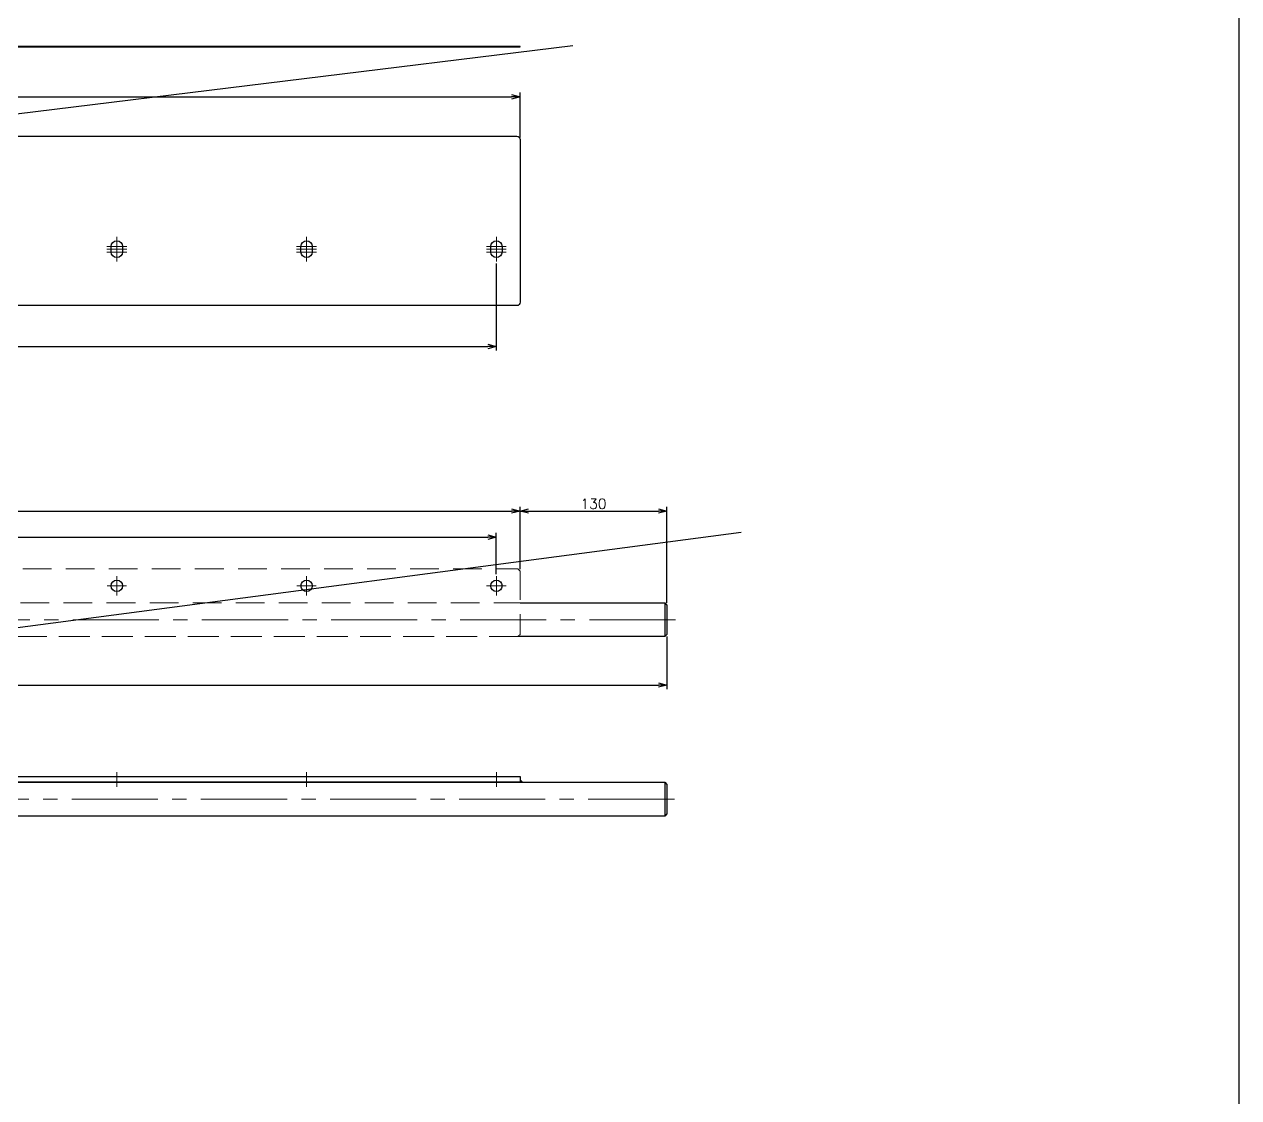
# Model space of a CAD drawing. Header units: millimetres. Extents: x -8731 to 85711, y -14522 to 31379.
# Drawn here: x -2902 to -1827, y -4061 to -3110 of the extents above; entities that cross this region are included whole.
import ezdxf

# ---------------------------------------------------------------- set-up
doc = ezdxf.new("R2010")
doc.units = ezdxf.units.MM
doc.header["$LTSCALE"] = 4
doc.header["$PDMODE"] = 99
doc.header["$PDSIZE"] = 1
doc.linetypes.add('CENTER2', pattern=[28.575, 19.05, -3.175, 3.175, -3.175])
doc.linetypes.add('HIDDEN', pattern=[9.525, 6.35, -3.175])
for name, color, linetype, lineweight in [('04_HIDDEN', 2, 'HIDDEN', 13), ('05_CENTER', 4, 'CENTER2', 13), ('08_DIM', 3, 'Continuous', 13)]:
    doc.layers.add(name, color=color, linetype=linetype, lineweight=lineweight)
doc.layers.add('10_DRAFT', color=8, linetype='Continuous', lineweight=0, plot=False)
doc.styles.add('KSS_TXT', font='txt.shx', dxfattribs={"bigfont": 'extfont2.shx'})
doc.dimstyles.new('KSS_DIM', dxfattribs={"dimscale": 3, "dimtxt": 3, "dimasz": 2.5, "dimexe": 1.25, "dimexo": 0.625, "dimtad": 1, "dimdsep": 46, "dimtxsty": 'KSS_TXT', "dimblk": 'OPEN30', "dimcen": 0, "dimazin": 2, "dimtfac": 0.75, "dimtmove": 0, "dimatfit": 3, "dimldrblk": 'OPEN30', "dimfxl": 1, "dimtolj": 1, "dimarcsym": 0})

# ---------------------------------------------------------------- blocks, each defined once
blk = doc.blocks.new('_Open30')
at = {"color": 0, "linetype": 'ByBlock', "lineweight": -2}
for p, q in [((-1, 0.27), (0, 0)), ((0, 0), (-1, -0.27)), ((0, 0), (-1, 0))]:
    blk.add_line(p, q, dxfattribs=at)
blk = doc.blocks.new('*D1007')
at = {"layer": '08_DIM', "color": 0, "lineweight": -2, "transparency": 16777216}
for p, q in [((-2462.8, -3592.6), (-2462.8, -3537.4)), ((-2455.3, -3541.2), (-2340.3, -3541.2)), ((-2332.8, -3622.6), (-2332.8, -3537.4))]:
    blk.add_line(p, q, dxfattribs=at)
at = {"layer": 'Defpoints', "color": 0, "transparency": 16777216}
for p in [(-2332.8, -3541.2), (-2462.8, -3594.5), (-2332.8, -3624.5)]:
    blk.add_point(p, dxfattribs=at)
at = {"layer": '08_DIM', "color": 0, "lineweight": -2, "transparency": 16777216, "xscale": 7.5, "yscale": 7.5, "zscale": 7.5, "rotation": 180}
blk.add_blockref('_Open30', (-2462.8, -3541.2), dxfattribs=at)
at = {"layer": '08_DIM', "color": 0, "lineweight": -2, "transparency": 16777216, "xscale": 7.5, "yscale": 7.5, "zscale": 7.5}
blk.add_blockref('_Open30', (-2332.8, -3541.2), dxfattribs=at)
at = {"layer": '08_DIM', "color": 0, "transparency": 16777216, "insert": (-2397.8, -3534.8), "char_height": 9, "attachment_point": 5, "style": 'KSS_TXT'}
blk.add_mtext('\\A1;130', dxfattribs=at)
blk = doc.blocks.new('*D1466')
at = {"layer": '08_DIM', "color": 0, "lineweight": -2, "transparency": 16777216}
for p, q in [((-4482.8, -3652.3), (-4482.8, -3699.1)), ((-2332.8, -3652.3), (-2332.8, -3699.1)), ((-4475.3, -3695.3), (-2340.3, -3695.3))]:
    blk.add_line(p, q, dxfattribs=at)
at = {"layer": 'Defpoints', "color": 0, "transparency": 16777216}
for p in [(-4482.8, -3650.5), (-2332.8, -3650.5), (-2332.8, -3695.3)]:
    blk.add_point(p, dxfattribs=at)
at = {"layer": '08_DIM', "color": 0, "lineweight": -2, "transparency": 16777216, "xscale": 7.5, "yscale": 7.5, "zscale": 7.5, "rotation": 180}
blk.add_blockref('_Open30', (-4482.8, -3695.3), dxfattribs=at)
at = {"layer": '08_DIM', "color": 0, "lineweight": -2, "transparency": 16777216, "xscale": 7.5, "yscale": 7.5, "zscale": 7.5}
blk.add_blockref('_Open30', (-2332.8, -3695.3), dxfattribs=at)
at = {"layer": '08_DIM', "color": 0, "transparency": 16777216, "insert": (-3407.8, -3689), "char_height": 9, "attachment_point": 5, "style": 'KSS_TXT'}
blk.add_mtext('\\A1;2150', dxfattribs=at)
blk = doc.blocks.new('*D1470')
at = {"layer": '08_DIM', "color": 0, "lineweight": -2, "transparency": 16777216}
for p, q in [((-4352.8, -3592.6), (-4352.8, -3537.4)), ((-4345.3, -3541.2), (-2470.3, -3541.2)), ((-2462.8, -3592.6), (-2462.8, -3537.4))]:
    blk.add_line(p, q, dxfattribs=at)
at = {"layer": 'Defpoints', "color": 0, "transparency": 16777216}
for p in [(-2462.8, -3541.2), (-4352.8, -3594.5), (-2462.8, -3594.5)]:
    blk.add_point(p, dxfattribs=at)
at = {"layer": '08_DIM', "color": 0, "lineweight": -2, "transparency": 16777216, "xscale": 7.5, "yscale": 7.5, "zscale": 7.5, "rotation": 180}
blk.add_blockref('_Open30', (-4352.8, -3541.2), dxfattribs=at)
at = {"layer": '08_DIM', "color": 0, "lineweight": -2, "transparency": 16777216, "xscale": 7.5, "yscale": 7.5, "zscale": 7.5}
blk.add_blockref('_Open30', (-2462.8, -3541.2), dxfattribs=at)
at = {"layer": '08_DIM', "color": 0, "transparency": 16777216, "insert": (-3407.8, -3534.8), "char_height": 9, "attachment_point": 5, "style": 'KSS_TXT'}
blk.add_mtext('\\A1;1890', dxfattribs=at)
blk = doc.blocks.new('A$C445778C0_1_1_1')
at = {"color": 0}
blk.add_line((1073, 15), (1073, -15), dxfattribs=at)
blk.add_lwpolyline([(945, 15), (1073, 15), (1075, 13), (1075, -13), (1073, -15), (945, -15)], dxfattribs=at)
for centre in [(588, 30), (756, 30), (924, 30)]:
    blk.add_circle(centre, 5, dxfattribs=at)
at = {"layer": '04_HIDDEN'}
blk.add_lwpolyline([(943, -15), (-943, -15), (-945, -13), (-945, 43), (-943, 45), (943, 45), (945, 43), (945, -13)], close=True, dxfattribs=at)
for points in [[(-945, 15), (945, 15)], [(945, -15), (-945, -15)]]:
    blk.add_lwpolyline(points, dxfattribs=at)
at = {"layer": '05_CENTER'}
for p, q in [((588, 21.4), (588, 38.6)), ((756, 21.4), (756, 38.6)), ((924, 21.4), (924, 38.6)), ((579.4, 30), (596.6, 30)), ((747.4, 30), (764.6, 30)), ((915.4, 30), (932.6, 30)), ((1082.5, 0), (-1082.5, 0))]:
    blk.add_line(p, q, dxfattribs=at)
blk = doc.blocks.new('A$C39886CB1_1_1_1')
at = {"color": 0}
blk.add_line((1073, -5), (1073, -35), dxfattribs=at)
for points in [[(-945, 0), (945, 0), (945, -5), (-945, -5)], [(-1073, -5), (1073, -5), (1075, -7), (1075, -33), (1073, -35), (-1073, -35), (-1075, -33), (-1075, -7)]]:
    blk.add_lwpolyline(points, close=True, dxfattribs=at)
at = {"color": 3}
blk.add_lwpolyline([(945, -5), (947, -5), (947, -5), (945, -3)], close=True, dxfattribs=at)
at = {"layer": '05_CENTER'}
for p, q in [((588, -9.2), (588, 3.9)), ((756, -9.2), (756, 3.9)), ((924, -9.2), (924, 3.9)), ((1081.6, -20), (-1081, -20))]:
    blk.add_line(p, q, dxfattribs=at)
blk = doc.blocks.new('*D1473')
at = {"layer": '08_DIM', "color": 0, "lineweight": -2, "transparency": 16777216}
for p, q in [((-4352.8, -3210.4), (-4352.8, -3170.6)), ((-2462.8, -3210.4), (-2462.8, -3170.6)), ((-4345.3, -3174.3), (-2470.3, -3174.3))]:
    blk.add_line(p, q, dxfattribs=at)
at = {"layer": 'Defpoints', "color": 0, "transparency": 16777216}
for p in [(-2462.8, -3174.3), (-4352.8, -3212.3), (-2462.8, -3212.3)]:
    blk.add_point(p, dxfattribs=at)
at = {"layer": '08_DIM', "color": 0, "lineweight": -2, "transparency": 16777216, "xscale": 7.5, "yscale": 7.5, "zscale": 7.5, "rotation": 180}
blk.add_blockref('_Open30', (-4352.8, -3174.3), dxfattribs=at)
at = {"layer": '08_DIM', "color": 0, "lineweight": -2, "transparency": 16777216, "xscale": 7.5, "yscale": 7.5, "zscale": 7.5}
blk.add_blockref('_Open30', (-2462.8, -3174.3), dxfattribs=at)
at = {"layer": '08_DIM', "color": 0, "transparency": 16777216, "insert": (-3407.8, -3167.9), "char_height": 9, "attachment_point": 5, "style": 'KSS_TXT'}
blk.add_mtext('\\A1;1890', dxfattribs=at)
blk = doc.blocks.new('*D1474')
at = {"layer": '08_DIM', "color": 0, "lineweight": -2, "transparency": 16777216}
for p, q in [((-4331.8, -3322), (-4331.8, -3399.1)), ((-2483.8, -3322), (-2483.8, -3399.1)), ((-4324.3, -3395.4), (-2491.3, -3395.4))]:
    blk.add_line(p, q, dxfattribs=at)
at = {"layer": 'Defpoints', "color": 0, "transparency": 16777216}
for p in [(-4331.8, -3320.2), (-2483.8, -3320.2), (-2483.8, -3395.4)]:
    blk.add_point(p, dxfattribs=at)
at = {"layer": '08_DIM', "color": 0, "lineweight": -2, "transparency": 16777216, "xscale": 7.5, "yscale": 7.5, "zscale": 7.5, "rotation": 180}
blk.add_blockref('_Open30', (-4331.8, -3395.4), dxfattribs=at)
at = {"layer": '08_DIM', "color": 0, "lineweight": -2, "transparency": 16777216, "xscale": 7.5, "yscale": 7.5, "zscale": 7.5}
blk.add_blockref('_Open30', (-2483.8, -3395.4), dxfattribs=at)
at = {"layer": '08_DIM', "color": 0, "transparency": 16777216, "insert": (-3407.8, -3389), "char_height": 9, "attachment_point": 5, "style": 'KSS_TXT'}
blk.add_mtext('\\A1;11x168=1848', dxfattribs=at)
blk = doc.blocks.new('A$C35A251B1_1_1_1')
at = {"color": 0}
blk.add_lwpolyline([(-945, 0.3), (-945, 0), (945, 0), (945, 0.3)], close=True, dxfattribs=at)
at = {"layer": '10_DRAFT'}
for p, q in [((588, 0), (588, 0.3)), ((756, 0), (756, 0.3)), ((924, 0), (924, 0.3))]:
    blk.add_line(p, q, dxfattribs=at)
blk = doc.blocks.new('A$C2F0E1FC8_1_1_1')
at = {"color": 0}
for points in [[(-942, 130), (942, 130, -0.414214), (945, 127), (945, -17, -0.414214), (942, -20), (-942, -20, -0.414214), (-945, -17), (-945, 127, -0.414214)], [(593, 32.5), (593, 27.5, -1), (583, 27.5), (583, 32.5, -1)], [(761, 32.5), (761, 27.5, -1), (751, 27.5), (751, 32.5, -1)], [(929, 32.5), (929, 27.5, -1), (919, 27.5), (919, 32.5, -1)]]:
    blk.add_lwpolyline(points, format="xyb", close=True, dxfattribs=at)
at = {"layer": '05_CENTER'}
for p, q in [((579.2, 32.5), (596.8, 32.5)), ((588, 19.1), (588, 40.9)), ((747.2, 32.5), (764.8, 32.5)), ((756, 19.1), (756, 40.9)), ((915.2, 32.5), (932.8, 32.5)), ((924, 19.1), (924, 40.9)), ((579.2, 30), (596.8, 30)), ((579.2, 27.5), (596.8, 27.5)), ((747.2, 30), (764.8, 30)), ((747.2, 27.5), (764.8, 27.5)), ((915.2, 30), (932.8, 30)), ((915.2, 27.5), (932.8, 27.5))]:
    blk.add_line(p, q, dxfattribs=at)
blk = doc.blocks.new('*D1768')
at = {"layer": '08_DIM', "color": 0, "lineweight": -2, "transparency": 16777216}
for p, q in [((-4331.8, -3597), (-4331.8, -3560.6)), ((-4324.3, -3564.4), (-2491.3, -3564.4)), ((-2483.8, -3597), (-2483.8, -3560.6))]:
    blk.add_line(p, q, dxfattribs=at)
at = {"layer": 'Defpoints', "color": 0, "transparency": 16777216}
for p in [(-2483.8, -3564.4), (-4331.8, -3598.9), (-2483.8, -3598.9)]:
    blk.add_point(p, dxfattribs=at)
at = {"layer": '08_DIM', "color": 0, "lineweight": -2, "transparency": 16777216, "xscale": 7.5, "yscale": 7.5, "zscale": 7.5, "rotation": 180}
blk.add_blockref('_Open30', (-4331.8, -3564.4), dxfattribs=at)
at = {"layer": '08_DIM', "color": 0, "lineweight": -2, "transparency": 16777216, "xscale": 7.5, "yscale": 7.5, "zscale": 7.5}
blk.add_blockref('_Open30', (-2483.8, -3564.4), dxfattribs=at)
at = {"layer": '08_DIM', "color": 0, "transparency": 16777216, "insert": (-3407.8, -3558), "char_height": 9, "attachment_point": 5, "style": 'KSS_TXT'}
blk.add_mtext('\\A1;11x168=1848', dxfattribs=at)

msp = doc.modelspace()

# ---------------------------------------------------------------- linework, layer by layer
at = {"color": 2}
for p, q in [((-2415.96983, -3129.22902), (-4518.13547, -3387.48124)), ((-2266.97917, -3560.22095), (-4597.28676, -3867.33169))]:
    msp.add_line(p, q, dxfattribs=at)
msp.add_lwpolyline([(-4733.18148, -2288.04335), (-1826.6068, -2288.04335), (-1826.6068, -5115.28107), (-4733.18148, -5115.28107)], close=True, dxfattribs=at)

# ---------------------------------------------------------------- block references
for name, p in [('A$C35A251B1_1_1_1', (-3407.76363, -3130.02625)), ('A$C2F0E1FC8_1_1_1', (-3407.76363, -3339.30436)), ('A$C445778C0_1_1_1', (-3407.76363, -3637.46882)), ('A$C39886CB1_1_1_1', (-3407.76363, -3776.33283))]:
    msp.add_blockref(name, p)

# ---------------------------------------------------------------- dimensions: what is measured, and where the dimension line sits
at = {"layer": '08_DIM', "color": 1}
for base, p1, p2, override, picture, middle in [((-2462.76363, -3174.32221), (-4352.76363, -3212.30436), (-2462.76363, -3212.30436), {"dimscale": 3, "dimarcsym": 1}, '*D1473', (-3407.76363, -3167.94721)), ((-2462.76363, -3541.16012), (-4352.76363, -3594.46882), (-2462.76363, -3594.46882), {"dimscale": 3, "dimarcsym": 1}, '*D1470', (-3407.76363, -3534.78512)), ((-2332.76363, -3695.33754), (-4482.76363, -3650.46882), (-2332.76363, -3650.46882), {"dimarcsym": 1}, '*D1466', (-3407.76363, -3688.95629))]:
    dim = msp.add_linear_dim(base=base, p1=p1, p2=p2, dimstyle='KSS_DIM', override=override, dxfattribs=at)
    dim.commit()
    dim.dimension.update_dxf_attribs({"geometry": picture, "text_midpoint": middle})
for base, p1, p2, override, picture, middle in [((-2483.76363, -3395.36616), (-4331.76363, -3320.16666), (-2483.76363, -3320.16666), {"dimscale": 3, "dimarcsym": 1}, '*D1474', (-3407.76363, -3388.99116)), ((-2483.76363, -3564.38253), (-4331.76363, -3598.87515), (-2483.76363, -3598.87515), {"dimscale": 3}, '*D1768', (-3407.76363, -3558.00753))]:
    dim = msp.add_linear_dim(base=base, p1=p1, p2=p2, text='11x168=<>', dimstyle='KSS_DIM', override=override, dxfattribs=at)
    dim.commit()
    dim.dimension.update_dxf_attribs({"geometry": picture, "text_midpoint": middle})
dim = msp.add_linear_dim(base=(-2332.76363, -3541.16012), p1=(-2462.76363, -3594.46882), p2=(-2332.76363, -3624.46882), angle=180, dimstyle='KSS_DIM', override={"dimscale": 3, "dimarcsym": 1}, dxfattribs=at)
dim.commit()
dim.dimension.update_dxf_attribs({"geometry": '*D1007', "text_midpoint": (-2397.76363, -3534.78512)})

doc.saveas('drawing.dxf')
